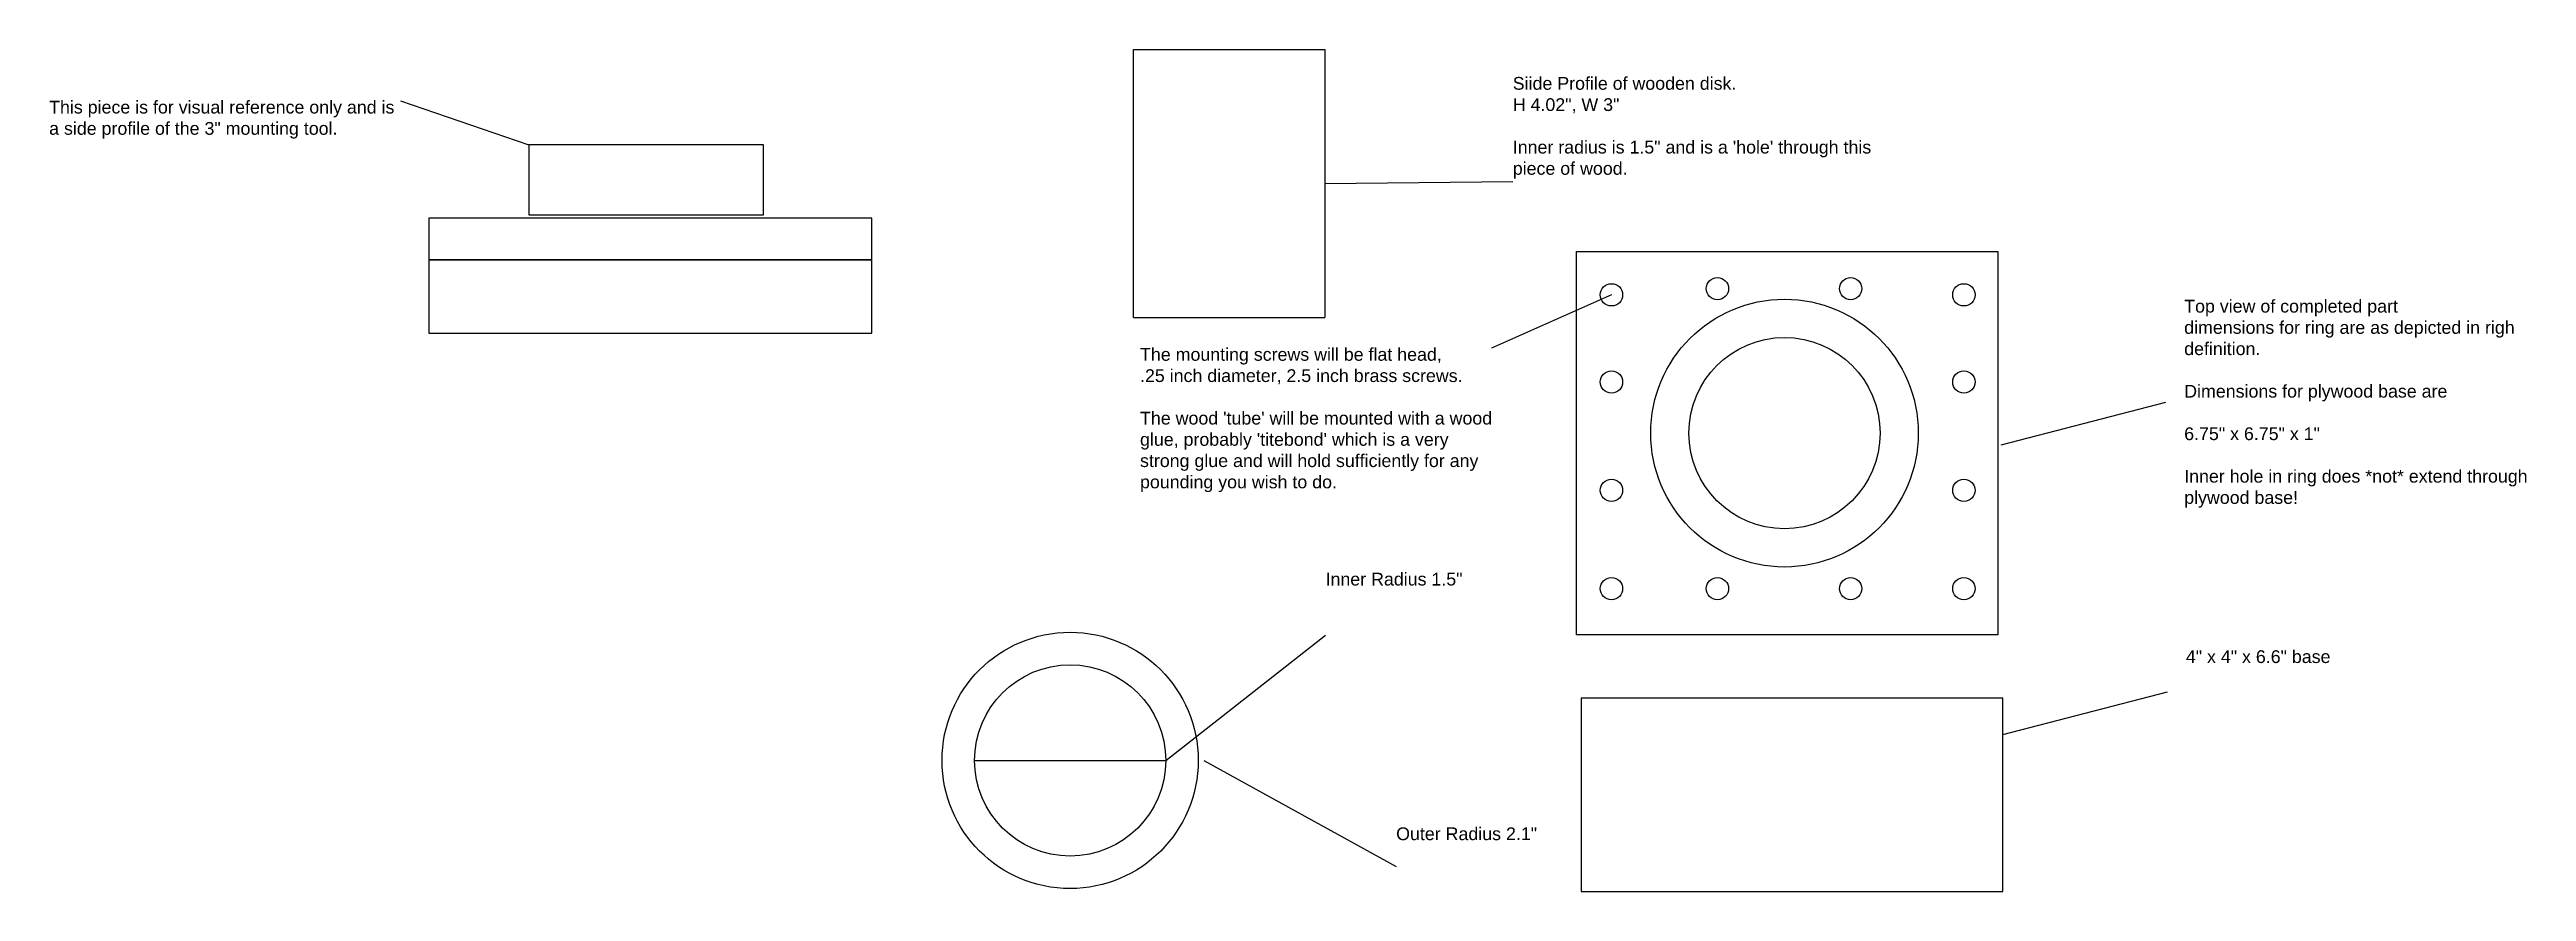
# Model space of a CAD drawing. Header units: inches. Extents: x -13 to 25.9, y 1 to 14.2.
import ezdxf

# ---------------------------------------------------------------- set-up
doc = ezdxf.new("R2010")
doc.units = ezdxf.units.IN
doc.header["$MEASUREMENT"] = 0
doc.styles.get("Standard").update_dxf_attribs({"font": 'arial.ttf'})

msp = doc.modelspace()

# ---------------------------------------------------------------- linework, layer by layer
for p, q in [((4, 14.2), (7, 14.2)), ((4, 10), (4, 14.2)), ((7, 14.2), (7, 10)), ((-7.505, 13.397), (-5.492, 12.706)), ((7, 12.1), (9.951, 12.13)), ((11.5, 10.353), (9.616, 9.519)), ((4, 10), (7, 10)), ((17.614, 8.001), (20.202, 8.67)), ((4.504, 3.05), (7.013, 5.017)), ((17.64, 3.455), (20.228, 4.125)), ((1.504, 3.05), (4.504, 3.05)), ((5.104, 3.05), (8.121, 1.388))]:
    msp.add_line(p, q)
for points in [[(-5.492, 12.706), (-5.492, 11.608), (-1.807, 11.608), (-1.807, 12.706)], [(-7.061, 11.555), (-7.061, 10.902), (-0.108, 10.902), (-0.108, 11.555)], [(-7.061, 10.902), (-7.061, 9.752), (-0.108, 9.752), (-0.108, 10.902)], [(10.949, 5.021), (10.949, 11.033), (17.562, 11.033), (17.562, 5.021)], [(11.027, 4.028), (11.027, 0.996), (17.64, 0.996), (17.64, 4.028)]]:
    msp.add_lwpolyline(points, close=True)
for centre, radius in [((11.5, 10.353), 0.175), ((13.163, 10.45), 0.175), ((15.254, 10.45), 0.175), ((17.031, 10.353), 0.175), ((14.216, 8.184, 3), 2.1), ((14.216, 8.184, 3), 1.5), ((11.5, 8.986), 0.175), ((17.031, 8.986), 0.175), ((11.5, 7.287), 0.175), ((17.031, 7.287), 0.175), ((11.5, 5.745), 0.175), ((13.163, 5.745), 0.175), ((15.254, 5.745), 0.175), ((17.031, 5.745), 0.175), ((3.004, 3.05, 3), 2.01), ((3.004, 3.05, 3), 1.5)]:
    msp.add_circle(centre, radius)

# ---------------------------------------------------------------- texts
at = {"char_height": 0.2, "attachment_point": 1}
for s, insert, width in [('{Siide Profile of wooden disk.\\PH 4.02", W 3"\\P\\PInner radius is 1.5" and is a \'hole\' through this piece of wood.}', (9.951, 13.77), 5.9675), ('{This piece is for visual reference only and is a side profile of the 3" mounting tool.}', (-13.02, 13.397), 5.5152), ('{Top view of completed part\\Pdimensions for ring are as depicted in righ definition.\\P\\PDimensions for plywood base are \\P\\P6.75" x 6.75" x 1"\\P\\PInner hole in ring does *not* extend through plywood base!}', (20.489, 10.275), 5.5152), ("{The mounting screws will be flat head, \\P.25 inch diameter, 2.5 inch brass screws.\\P\\PThe wood 'tube' will be mounted with a wood glue, probably 'titebond' which is a very strong glue and will hold sufficiently for any pounding you wish to do.}", (4.101, 9.519), 5.5152), ('{Inner Radius 1.5"}', (7.013, 5.994), 3.27985), ('{4" x 4" x 6.6" base}', (20.515, 4.778), 5.5152), ('{Outer Radius 2.1"}', (8.121, 2), 2.34691)]:
    msp.add_mtext(s, dxfattribs=dict(at, insert=insert, width=width))

doc.saveas('drawing.dxf')
